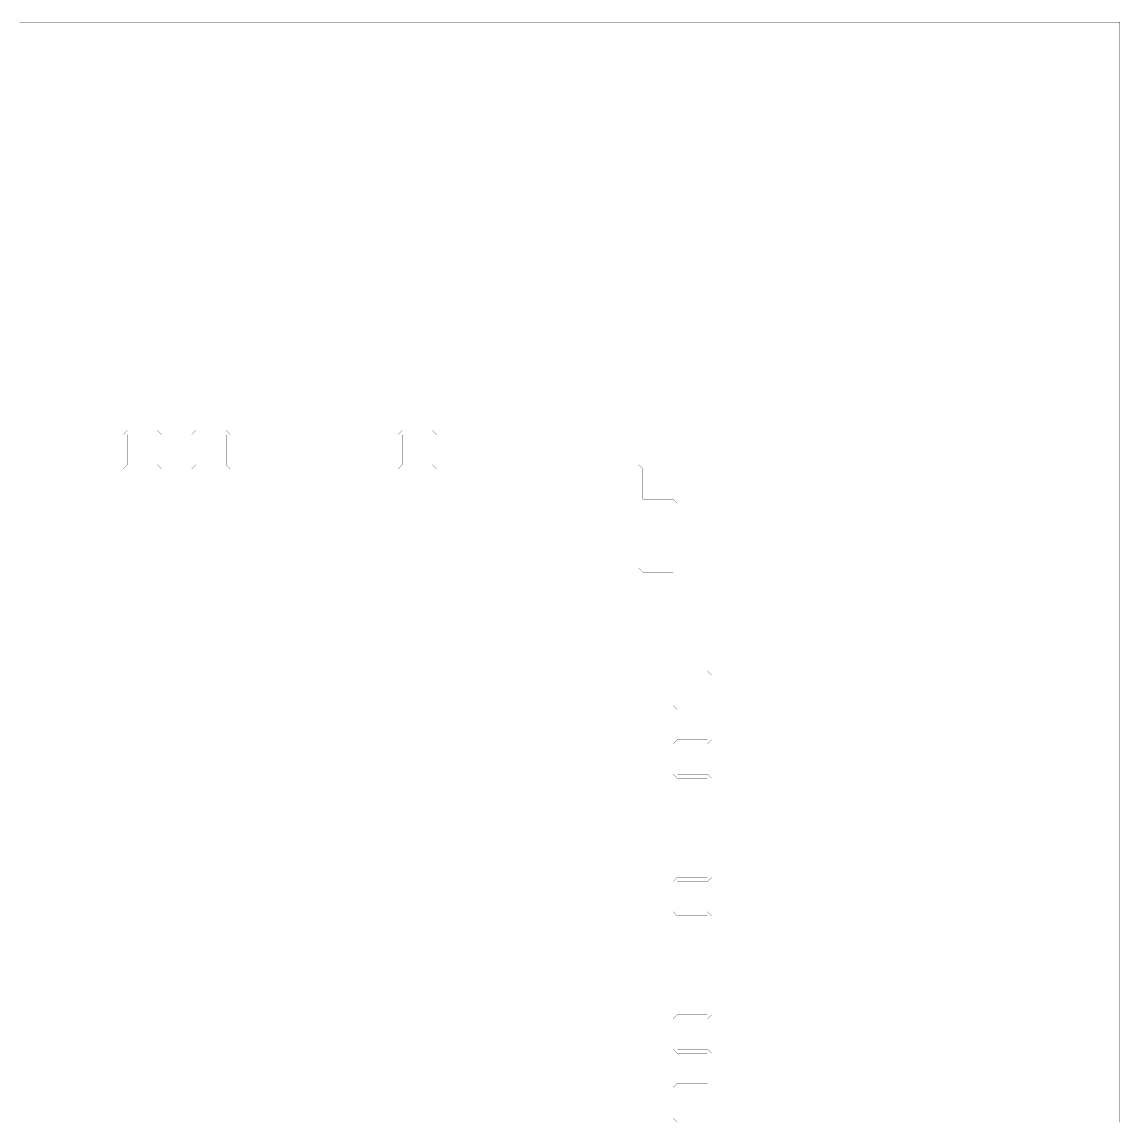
# Model space of a CAD drawing. Header units: metres. Extents: x 0 to 4990, y -4990 to 0.
# Drawn here: x 2495 to 4990, y -2495 to 0 of the extents above; entities that cross this region are included whole.
import ezdxf

# ---------------------------------------------------------------- set-up
doc = ezdxf.new("R2010")
doc.units = ezdxf.units.M
doc.layers.add('conductor', color=1, linetype='Continuous')
doc.layers.add('substrate', color=5, linetype='Continuous')

msp = doc.modelspace()

# ---------------------------------------------------------------- linework, layer by layer
at = {"layer": 'conductor', "const_width": 0.5}
msp.add_lwpolyline([(3984.375, -2500), (3974.609375, -2490.234375), (3974.609375, -2480.46875), (3974.609375, -2470.703125), (3974.609375, -2460.9375), (3974.609375, -2451.171875), (3974.609375, -2441.40625), (3974.609375, -2431.640625), (3974.609375, -2421.875), (3984.375, -2412.109375), (3994.140625, -2412.109375), (4003.90625, -2412.109375), (4013.671875, -2412.109375), (4023.4375, -2412.109375), (4033.203125, -2412.109375), (4042.96875, -2412.109375), (4052.734375, -2412.109375), (4052.734375, -2402.34375), (4052.734375, -2392.578125), (4052.734375, -2382.8125), (4052.734375, -2373.046875), (4052.734375, -2363.28125), (4052.734375, -2353.515625), (4052.734375, -2343.75), (4042.96875, -2343.75), (4033.203125, -2343.75), (4023.4375, -2343.75), (4013.671875, -2343.75), (4003.90625, -2343.75), (3994.140625, -2343.75), (3984.375, -2343.75), (3974.609375, -2333.984375), (3974.609375, -2324.21875), (3974.609375, -2314.453125), (3974.609375, -2304.6875), (3974.609375, -2294.921875), (3974.609375, -2285.15625), (3974.609375, -2275.390625), (3974.609375, -2265.625), (3984.375, -2255.859375), (3994.140625, -2255.859375), (4003.90625, -2255.859375), (4013.671875, -2255.859375), (4023.4375, -2255.859375), (4033.203125, -2255.859375), (4042.96875, -2255.859375), (4052.734375, -2255.859375), (4052.734375, -2246.09375), (4052.734375, -2236.328125), (4052.734375, -2226.5625), (4052.734375, -2216.796875), (4052.734375, -2207.03125), (4052.734375, -2197.265625), (4052.734375, -2187.5), (4052.734375, -2177.734375), (4052.734375, -2167.96875), (4052.734375, -2158.203125), (4052.734375, -2148.4375), (4052.734375, -2138.671875), (4052.734375, -2128.90625), (4052.734375, -2119.140625), (4052.734375, -2109.375), (4052.734375, -2099.609375), (4052.734375, -2089.84375), (4052.734375, -2080.078125), (4052.734375, -2070.3125), (4052.734375, -2060.546875), (4052.734375, -2050.78125), (4052.734375, -2041.015625), (4052.734375, -2031.25), (4042.96875, -2031.25), (4033.203125, -2031.25), (4023.4375, -2031.25), (4013.671875, -2031.25), (4003.90625, -2031.25), (3994.140625, -2031.25), (3984.375, -2031.25), (3974.609375, -2021.484375), (3974.609375, -2011.71875), (3974.609375, -2001.953125), (3974.609375, -1992.1875), (3974.609375, -1982.421875), (3974.609375, -1972.65625), (3974.609375, -1962.890625), (3974.609375, -1953.125), (3984.375, -1943.359375), (3994.140625, -1943.359375), (4003.90625, -1943.359375), (4013.671875, -1943.359375), (4023.4375, -1943.359375), (4033.203125, -1943.359375), (4042.96875, -1943.359375), (4052.734375, -1943.359375), (4052.734375, -1933.59375), (4052.734375, -1923.828125), (4052.734375, -1914.0625), (4052.734375, -1904.296875), (4052.734375, -1894.53125), (4052.734375, -1884.765625), (4052.734375, -1875), (4052.734375, -1865.234375), (4052.734375, -1855.46875), (4052.734375, -1845.703125), (4052.734375, -1835.9375), (4052.734375, -1826.171875), (4052.734375, -1816.40625), (4052.734375, -1806.640625), (4052.734375, -1796.875), (4052.734375, -1787.109375), (4052.734375, -1777.34375), (4052.734375, -1767.578125), (4052.734375, -1757.8125), (4052.734375, -1748.046875), (4052.734375, -1738.28125), (4052.734375, -1728.515625), (4052.734375, -1718.75), (4042.96875, -1718.75), (4033.203125, -1718.75), (4023.4375, -1718.75), (4013.671875, -1718.75), (4003.90625, -1718.75), (3994.140625, -1718.75), (3984.375, -1718.75), (3974.609375, -1708.984375), (3974.609375, -1699.21875), (3974.609375, -1689.453125), (3974.609375, -1679.6875), (3974.609375, -1669.921875), (3974.609375, -1660.15625), (3974.609375, -1650.390625), (3974.609375, -1640.625), (3984.375, -1630.859375), (3994.140625, -1630.859375), (4003.90625, -1630.859375), (4013.671875, -1630.859375), (4023.4375, -1630.859375), (4033.203125, -1630.859375), (4042.96875, -1630.859375), (4052.734375, -1630.859375), (4052.734375, -1621.09375), (4052.734375, -1611.328125), (4052.734375, -1601.5625), (4052.734375, -1591.796875), (4052.734375, -1582.03125), (4052.734375, -1572.265625), (4052.734375, -1562.5), (4042.96875, -1562.5), (4033.203125, -1562.5), (4023.4375, -1562.5), (4013.671875, -1562.5), (4003.90625, -1562.5), (3994.140625, -1562.5), (3984.375, -1562.5), (3974.609375, -1552.734375), (3974.609375, -1542.96875), (3974.609375, -1533.203125), (3974.609375, -1523.4375), (3974.609375, -1513.671875), (3974.609375, -1503.90625), (3974.609375, -1494.140625), (3974.609375, -1484.375), (3974.609375, -1474.609375), (3974.609375, -1464.84375), (3974.609375, -1455.078125), (3974.609375, -1445.3125), (3974.609375, -1435.546875), (3974.609375, -1425.78125), (3974.609375, -1416.015625), (3974.609375, -1406.25), (3974.609375, -1396.484375), (3974.609375, -1386.71875), (3974.609375, -1376.953125), (3974.609375, -1367.1875), (3974.609375, -1357.421875), (3974.609375, -1347.65625), (3974.609375, -1337.890625), (3974.609375, -1328.125), (3974.609375, -1318.359375), (3974.609375, -1308.59375), (3974.609375, -1298.828125), (3974.609375, -1289.0625), (3974.609375, -1279.296875), (3974.609375, -1269.53125), (3974.609375, -1259.765625), (3974.609375, -1250), (3964.84375, -1250), (3955.078125, -1250), (3945.3125, -1250), (3935.546875, -1250), (3925.78125, -1250), (3916.015625, -1250), (3906.25, -1250), (3896.484375, -1240.234375), (3896.484375, -1230.46875), (3896.484375, -1220.703125), (3896.484375, -1210.9375), (3896.484375, -1201.171875), (3896.484375, -1191.40625), (3896.484375, -1181.640625), (3896.484375, -1171.875), (3896.484375, -1162.109375), (3896.484375, -1152.34375), (3896.484375, -1142.578125), (3896.484375, -1132.8125), (3896.484375, -1123.046875), (3896.484375, -1113.28125), (3896.484375, -1103.515625), (3896.484375, -1093.75), (3896.484375, -1083.984375), (3896.484375, -1074.21875), (3896.484375, -1064.453125), (3896.484375, -1054.6875), (3896.484375, -1044.921875), (3896.484375, -1035.15625), (3896.484375, -1025.390625), (3896.484375, -1015.625), (3886.71875, -1015.625), (3876.953125, -1015.625), (3867.1875, -1015.625), (3857.421875, -1015.625), (3847.65625, -1015.625), (3837.890625, -1015.625), (3828.125, -1015.625), (3818.359375, -1015.625), (3808.59375, -1015.625), (3798.828125, -1015.625), (3789.0625, -1015.625), (3779.296875, -1015.625), (3769.53125, -1015.625), (3759.765625, -1015.625), (3750, -1015.625), (3740.234375, -1015.625), (3730.46875, -1015.625), (3720.703125, -1015.625), (3710.9375, -1015.625), (3701.171875, -1015.625), (3691.40625, -1015.625), (3681.640625, -1015.625), (3671.875, -1015.625), (3662.109375, -1015.625), (3652.34375, -1015.625), (3642.578125, -1015.625), (3632.8125, -1015.625), (3623.046875, -1015.625), (3613.28125, -1015.625), (3603.515625, -1015.625), (3593.75, -1015.625), (3583.984375, -1015.625), (3574.21875, -1015.625), (3564.453125, -1015.625), (3554.6875, -1015.625), (3544.921875, -1015.625), (3535.15625, -1015.625), (3525.390625, -1015.625), (3515.625, -1015.625), (3505.859375, -1015.625), (3496.09375, -1015.625), (3486.328125, -1015.625), (3476.5625, -1015.625), (3466.796875, -1015.625), (3457.03125, -1015.625), (3447.265625, -1015.625), (3437.5, -1015.625), (3427.734375, -1005.859375), (3427.734375, -996.09375), (3427.734375, -986.328125), (3427.734375, -976.5625), (3427.734375, -966.796875), (3427.734375, -957.03125), (3427.734375, -947.265625), (3427.734375, -937.5), (3417.96875, -937.5), (3408.203125, -937.5), (3398.4375, -937.5), (3388.671875, -937.5), (3378.90625, -937.5), (3369.140625, -937.5), (3359.375, -937.5), (3359.375, -947.265625), (3359.375, -957.03125), (3359.375, -966.796875), (3359.375, -976.5625), (3359.375, -986.328125), (3359.375, -996.09375), (3359.375, -1005.859375), (3349.609375, -1015.625), (3339.84375, -1015.625), (3330.078125, -1015.625), (3320.3125, -1015.625), (3310.546875, -1015.625), (3300.78125, -1015.625), (3291.015625, -1015.625), (3281.25, -1015.625), (3271.484375, -1015.625), (3261.71875, -1015.625), (3251.953125, -1015.625), (3242.1875, -1015.625), (3232.421875, -1015.625), (3222.65625, -1015.625), (3212.890625, -1015.625), (3203.125, -1015.625), (3193.359375, -1015.625), (3183.59375, -1015.625), (3173.828125, -1015.625), (3164.0625, -1015.625), (3154.296875, -1015.625), (3144.53125, -1015.625), (3134.765625, -1015.625), (3125, -1015.625), (3115.234375, -1015.625), (3105.46875, -1015.625), (3095.703125, -1015.625), (3085.9375, -1015.625), (3076.171875, -1015.625), (3066.40625, -1015.625), (3056.640625, -1015.625), (3046.875, -1015.625), (3037.109375, -1015.625), (3027.34375, -1015.625), (3017.578125, -1015.625), (3007.8125, -1015.625), (2998.046875, -1015.625), (2988.28125, -1015.625), (2978.515625, -1015.625), (2968.75, -1015.625), (2958.984375, -1005.859375), (2958.984375, -996.09375), (2958.984375, -986.328125), (2958.984375, -976.5625), (2958.984375, -966.796875), (2958.984375, -957.03125), (2958.984375, -947.265625), (2958.984375, -937.5), (2949.21875, -937.5), (2939.453125, -937.5), (2929.6875, -937.5), (2919.921875, -937.5), (2910.15625, -937.5), (2900.390625, -937.5), (2890.625, -937.5), (2890.625, -947.265625), (2890.625, -957.03125), (2890.625, -966.796875), (2890.625, -976.5625), (2890.625, -986.328125), (2890.625, -996.09375), (2890.625, -1005.859375), (2880.859375, -1015.625), (2871.09375, -1015.625), (2861.328125, -1015.625), (2851.5625, -1015.625), (2841.796875, -1015.625), (2832.03125, -1015.625), (2822.265625, -1015.625), (2812.5, -1015.625), (2802.734375, -1005.859375), (2802.734375, -996.09375), (2802.734375, -986.328125), (2802.734375, -976.5625), (2802.734375, -966.796875), (2802.734375, -957.03125), (2802.734375, -947.265625), (2802.734375, -937.5), (2792.96875, -937.5), (2783.203125, -937.5), (2773.4375, -937.5), (2763.671875, -937.5), (2753.90625, -937.5), (2744.140625, -937.5), (2734.375, -937.5), (2734.375, -947.265625), (2734.375, -957.03125), (2734.375, -966.796875), (2734.375, -976.5625), (2734.375, -986.328125), (2734.375, -996.09375), (2734.375, -1005.859375), (2724.609375, -1015.625), (2714.84375, -1015.625), (2705.078125, -1015.625), (2695.3125, -1015.625), (2685.546875, -1015.625), (2675.78125, -1015.625), (2666.015625, -1015.625), (2656.25, -1015.625), (2646.484375, -1015.625), (2636.71875, -1015.625), (2626.953125, -1015.625), (2617.1875, -1015.625), (2607.421875, -1015.625), (2597.65625, -1015.625), (2587.890625, -1015.625), (2578.125, -1015.625), (2568.359375, -1015.625), (2558.59375, -1015.625), (2548.828125, -1015.625), (2539.0625, -1015.625), (2529.296875, -1015.625), (2519.53125, -1015.625), (2509.765625, -1015.625), (2500, -1015.625), (2490.234375, -1015.625)], dxfattribs=at)
at = {"layer": 'substrate', "const_width": 0.5}
for points in [[(4990.234375, -2500), (4990.234375, -2490.234375), (4990.234375, -2480.46875), (4990.234375, -2470.703125), (4990.234375, -2460.9375), (4990.234375, -2451.171875), (4990.234375, -2441.40625), (4990.234375, -2431.640625), (4990.234375, -2421.875), (4990.234375, -2412.109375), (4990.234375, -2402.34375), (4990.234375, -2392.578125), (4990.234375, -2382.8125), (4990.234375, -2373.046875), (4990.234375, -2363.28125), (4990.234375, -2353.515625), (4990.234375, -2343.75), (4990.234375, -2333.984375), (4990.234375, -2324.21875), (4990.234375, -2314.453125), (4990.234375, -2304.6875), (4990.234375, -2294.921875), (4990.234375, -2285.15625), (4990.234375, -2275.390625), (4990.234375, -2265.625), (4990.234375, -2255.859375), (4990.234375, -2246.09375), (4990.234375, -2236.328125), (4990.234375, -2226.5625), (4990.234375, -2216.796875), (4990.234375, -2207.03125), (4990.234375, -2197.265625), (4990.234375, -2187.5), (4990.234375, -2177.734375), (4990.234375, -2167.96875), (4990.234375, -2158.203125), (4990.234375, -2148.4375), (4990.234375, -2138.671875), (4990.234375, -2128.90625), (4990.234375, -2119.140625), (4990.234375, -2109.375), (4990.234375, -2099.609375), (4990.234375, -2089.84375), (4990.234375, -2080.078125), (4990.234375, -2070.3125), (4990.234375, -2060.546875), (4990.234375, -2050.78125), (4990.234375, -2041.015625), (4990.234375, -2031.25), (4990.234375, -2021.484375), (4990.234375, -2011.71875), (4990.234375, -2001.953125), (4990.234375, -1992.1875), (4990.234375, -1982.421875), (4990.234375, -1972.65625), (4990.234375, -1962.890625), (4990.234375, -1953.125), (4990.234375, -1943.359375), (4990.234375, -1933.59375), (4990.234375, -1923.828125), (4990.234375, -1914.0625), (4990.234375, -1904.296875), (4990.234375, -1894.53125), (4990.234375, -1884.765625), (4990.234375, -1875), (4990.234375, -1865.234375), (4990.234375, -1855.46875), (4990.234375, -1845.703125), (4990.234375, -1835.9375), (4990.234375, -1826.171875), (4990.234375, -1816.40625), (4990.234375, -1806.640625), (4990.234375, -1796.875), (4990.234375, -1787.109375), (4990.234375, -1777.34375), (4990.234375, -1767.578125), (4990.234375, -1757.8125), (4990.234375, -1748.046875), (4990.234375, -1738.28125), (4990.234375, -1728.515625), (4990.234375, -1718.75), (4990.234375, -1708.984375), (4990.234375, -1699.21875), (4990.234375, -1689.453125), (4990.234375, -1679.6875), (4990.234375, -1669.921875), (4990.234375, -1660.15625), (4990.234375, -1650.390625), (4990.234375, -1640.625), (4990.234375, -1630.859375), (4990.234375, -1621.09375), (4990.234375, -1611.328125), (4990.234375, -1601.5625), (4990.234375, -1591.796875), (4990.234375, -1582.03125), (4990.234375, -1572.265625), (4990.234375, -1562.5), (4990.234375, -1552.734375), (4990.234375, -1542.96875), (4990.234375, -1533.203125), (4990.234375, -1523.4375), (4990.234375, -1513.671875), (4990.234375, -1503.90625), (4990.234375, -1494.140625), (4990.234375, -1484.375), (4990.234375, -1474.609375), (4990.234375, -1464.84375), (4990.234375, -1455.078125), (4990.234375, -1445.3125), (4990.234375, -1435.546875), (4990.234375, -1425.78125), (4990.234375, -1416.015625), (4990.234375, -1406.25), (4990.234375, -1396.484375), (4990.234375, -1386.71875), (4990.234375, -1376.953125), (4990.234375, -1367.1875), (4990.234375, -1357.421875), (4990.234375, -1347.65625), (4990.234375, -1337.890625), (4990.234375, -1328.125), (4990.234375, -1318.359375), (4990.234375, -1308.59375), (4990.234375, -1298.828125), (4990.234375, -1289.0625), (4990.234375, -1279.296875), (4990.234375, -1269.53125), (4990.234375, -1259.765625), (4990.234375, -1250), (4990.234375, -1240.234375), (4990.234375, -1230.46875), (4990.234375, -1220.703125), (4990.234375, -1210.9375), (4990.234375, -1201.171875), (4990.234375, -1191.40625), (4990.234375, -1181.640625), (4990.234375, -1171.875), (4990.234375, -1162.109375), (4990.234375, -1152.34375), (4990.234375, -1142.578125), (4990.234375, -1132.8125), (4990.234375, -1123.046875), (4990.234375, -1113.28125), (4990.234375, -1103.515625), (4990.234375, -1093.75), (4990.234375, -1083.984375), (4990.234375, -1074.21875), (4990.234375, -1064.453125), (4990.234375, -1054.6875), (4990.234375, -1044.921875), (4990.234375, -1035.15625), (4990.234375, -1025.390625), (4990.234375, -1015.625), (4990.234375, -1005.859375), (4990.234375, -996.09375), (4990.234375, -986.328125), (4990.234375, -976.5625), (4990.234375, -966.796875), (4990.234375, -957.03125), (4990.234375, -947.265625), (4990.234375, -937.5), (4990.234375, -927.734375), (4990.234375, -917.96875), (4990.234375, -908.203125), (4990.234375, -898.4375), (4990.234375, -888.671875), (4990.234375, -878.90625), (4990.234375, -869.140625), (4990.234375, -859.375), (4990.234375, -849.609375), (4990.234375, -839.84375), (4990.234375, -830.078125), (4990.234375, -820.3125), (4990.234375, -810.546875), (4990.234375, -800.78125), (4990.234375, -791.015625), (4990.234375, -781.25), (4990.234375, -771.484375), (4990.234375, -761.71875), (4990.234375, -751.953125), (4990.234375, -742.1875), (4990.234375, -732.421875), (4990.234375, -722.65625), (4990.234375, -712.890625), (4990.234375, -703.125), (4990.234375, -693.359375), (4990.234375, -683.59375), (4990.234375, -673.828125), (4990.234375, -664.0625), (4990.234375, -654.296875), (4990.234375, -644.53125), (4990.234375, -634.765625), (4990.234375, -625), (4990.234375, -615.234375), (4990.234375, -605.46875), (4990.234375, -595.703125), (4990.234375, -585.9375), (4990.234375, -576.171875), (4990.234375, -566.40625), (4990.234375, -556.640625), (4990.234375, -546.875), (4990.234375, -537.109375), (4990.234375, -527.34375), (4990.234375, -517.578125), (4990.234375, -507.8125), (4990.234375, -498.046875), (4990.234375, -488.28125), (4990.234375, -478.515625), (4990.234375, -468.75), (4990.234375, -458.984375), (4990.234375, -449.21875), (4990.234375, -439.453125), (4990.234375, -429.6875), (4990.234375, -419.921875), (4990.234375, -410.15625), (4990.234375, -400.390625), (4990.234375, -390.625), (4990.234375, -380.859375), (4990.234375, -371.09375), (4990.234375, -361.328125), (4990.234375, -351.5625), (4990.234375, -341.796875), (4990.234375, -332.03125), (4990.234375, -322.265625), (4990.234375, -312.5), (4990.234375, -302.734375), (4990.234375, -292.96875), (4990.234375, -283.203125), (4990.234375, -273.4375), (4990.234375, -263.671875), (4990.234375, -253.90625), (4990.234375, -244.140625), (4990.234375, -234.375), (4990.234375, -224.609375), (4990.234375, -214.84375), (4990.234375, -205.078125), (4990.234375, -195.3125), (4990.234375, -185.546875), (4990.234375, -175.78125), (4990.234375, -166.015625), (4990.234375, -156.25), (4990.234375, -146.484375), (4990.234375, -136.71875), (4990.234375, -126.953125), (4990.234375, -117.1875), (4990.234375, -107.421875), (4990.234375, -97.65625), (4990.234375, -87.890625), (4990.234375, -78.125), (4990.234375, -68.359375), (4990.234375, -58.59375), (4990.234375, -48.828125), (4990.234375, -39.0625), (4990.234375, -29.296875), (4990.234375, -19.53125), (4990.234375, -9.765625), (4990.234375, 0), (4980.46875, 0), (4970.703125, 0), (4960.9375, 0), (4951.171875, 0), (4941.40625, 0), (4931.640625, 0), (4921.875, 0), (4912.109375, 0), (4902.34375, 0), (4892.578125, 0), (4882.8125, 0), (4873.046875, 0), (4863.28125, 0), (4853.515625, 0), (4843.75, 0), (4833.984375, 0), (4824.21875, 0), (4814.453125, 0), (4804.6875, 0), (4794.921875, 0), (4785.15625, 0), (4775.390625, 0), (4765.625, 0), (4755.859375, 0), (4746.09375, 0), (4736.328125, 0), (4726.5625, 0), (4716.796875, 0), (4707.03125, 0), (4697.265625, 0), (4687.5, 0), (4677.734375, 0), (4667.96875, 0), (4658.203125, 0), (4648.4375, 0), (4638.671875, 0), (4628.90625, 0), (4619.140625, 0), (4609.375, 0), (4599.609375, 0), (4589.84375, 0), (4580.078125, 0), (4570.3125, 0), (4560.546875, 0), (4550.78125, 0), (4541.015625, 0), (4531.25, 0), (4521.484375, 0), (4511.71875, 0), (4501.953125, 0), (4492.1875, 0), (4482.421875, 0), (4472.65625, 0), (4462.890625, 0), (4453.125, 0), (4443.359375, 0), (4433.59375, 0), (4423.828125, 0), (4414.0625, 0), (4404.296875, 0), (4394.53125, 0), (4384.765625, 0), (4375, 0), (4365.234375, 0), (4355.46875, 0), (4345.703125, 0), (4335.9375, 0), (4326.171875, 0), (4316.40625, 0), (4306.640625, 0), (4296.875, 0), (4287.109375, 0), (4277.34375, 0), (4267.578125, 0), (4257.8125, 0), (4248.046875, 0), (4238.28125, 0), (4228.515625, 0), (4218.75, 0), (4208.984375, 0), (4199.21875, 0), (4189.453125, 0), (4179.6875, 0), (4169.921875, 0), (4160.15625, 0), (4150.390625, 0), (4140.625, 0), (4130.859375, 0), (4121.09375, 0), (4111.328125, 0), (4101.5625, 0), (4091.796875, 0), (4082.03125, 0), (4072.265625, 0), (4062.5, 0), (4052.734375, 0), (4042.96875, 0), (4033.203125, 0), (4023.4375, 0), (4013.671875, 0), (4003.90625, 0), (3994.140625, 0), (3984.375, 0), (3974.609375, 0), (3964.84375, 0), (3955.078125, 0), (3945.3125, 0), (3935.546875, 0), (3925.78125, 0), (3916.015625, 0), (3906.25, 0), (3896.484375, 0), (3886.71875, 0), (3876.953125, 0), (3867.1875, 0), (3857.421875, 0), (3847.65625, 0), (3837.890625, 0), (3828.125, 0), (3818.359375, 0), (3808.59375, 0), (3798.828125, 0), (3789.0625, 0), (3779.296875, 0), (3769.53125, 0), (3759.765625, 0), (3750, 0), (3740.234375, 0), (3730.46875, 0), (3720.703125, 0), (3710.9375, 0), (3701.171875, 0), (3691.40625, 0), (3681.640625, 0), (3671.875, 0), (3662.109375, 0), (3652.34375, 0), (3642.578125, 0), (3632.8125, 0), (3623.046875, 0), (3613.28125, 0), (3603.515625, 0), (3593.75, 0), (3583.984375, 0), (3574.21875, 0), (3564.453125, 0), (3554.6875, 0), (3544.921875, 0), (3535.15625, 0), (3525.390625, 0), (3515.625, 0), (3505.859375, 0), (3496.09375, 0), (3486.328125, 0), (3476.5625, 0), (3466.796875, 0), (3457.03125, 0), (3447.265625, 0), (3437.5, 0), (3427.734375, 0), (3417.96875, 0), (3408.203125, 0), (3398.4375, 0), (3388.671875, 0), (3378.90625, 0), (3369.140625, 0), (3359.375, 0), (3349.609375, 0), (3339.84375, 0), (3330.078125, 0), (3320.3125, 0), (3310.546875, 0), (3300.78125, 0), (3291.015625, 0), (3281.25, 0), (3271.484375, 0), (3261.71875, 0), (3251.953125, 0), (3242.1875, 0), (3232.421875, 0), (3222.65625, 0), (3212.890625, 0), (3203.125, 0), (3193.359375, 0), (3183.59375, 0), (3173.828125, 0), (3164.0625, 0), (3154.296875, 0), (3144.53125, 0), (3134.765625, 0), (3125, 0), (3115.234375, 0), (3105.46875, 0), (3095.703125, 0), (3085.9375, 0), (3076.171875, 0), (3066.40625, 0), (3056.640625, 0), (3046.875, 0), (3037.109375, 0), (3027.34375, 0), (3017.578125, 0), (3007.8125, 0), (2998.046875, 0), (2988.28125, 0), (2978.515625, 0), (2968.75, 0), (2958.984375, 0), (2949.21875, 0), (2939.453125, 0), (2929.6875, 0), (2919.921875, 0), (2910.15625, 0), (2900.390625, 0), (2890.625, 0), (2880.859375, 0), (2871.09375, 0), (2861.328125, 0), (2851.5625, 0), (2841.796875, 0), (2832.03125, 0), (2822.265625, 0), (2812.5, 0), (2802.734375, 0), (2792.96875, 0), (2783.203125, 0), (2773.4375, 0), (2763.671875, 0), (2753.90625, 0), (2744.140625, 0), (2734.375, 0), (2724.609375, 0), (2714.84375, 0), (2705.078125, 0), (2695.3125, 0), (2685.546875, 0), (2675.78125, 0), (2666.015625, 0), (2656.25, 0), (2646.484375, 0), (2636.71875, 0), (2626.953125, 0), (2617.1875, 0), (2607.421875, 0), (2597.65625, 0), (2587.890625, 0), (2578.125, 0), (2568.359375, 0), (2558.59375, 0), (2548.828125, 0), (2539.0625, 0), (2529.296875, 0), (2519.53125, 0), (2509.765625, 0), (2500, 0), (2490.234375, 0)], [(2490.234375, -1005.859375), (2500, -1005.859375), (2509.765625, -1005.859375), (2519.53125, -1005.859375), (2529.296875, -1005.859375), (2539.0625, -1005.859375), (2548.828125, -1005.859375), (2558.59375, -1005.859375), (2568.359375, -1005.859375), (2578.125, -1005.859375), (2587.890625, -1005.859375), (2597.65625, -1005.859375), (2607.421875, -1005.859375), (2617.1875, -1005.859375), (2626.953125, -1005.859375), (2636.71875, -1005.859375), (2646.484375, -1005.859375), (2656.25, -1005.859375), (2666.015625, -1005.859375), (2675.78125, -1005.859375), (2685.546875, -1005.859375), (2695.3125, -1005.859375), (2705.078125, -1005.859375), (2714.84375, -1005.859375), (2724.609375, -1005.859375), (2724.609375, -996.09375), (2724.609375, -986.328125), (2724.609375, -976.5625), (2724.609375, -966.796875), (2724.609375, -957.03125), (2724.609375, -947.265625), (2724.609375, -937.5), (2734.375, -927.734375), (2744.140625, -927.734375), (2753.90625, -927.734375), (2763.671875, -927.734375), (2773.4375, -927.734375), (2783.203125, -927.734375), (2792.96875, -927.734375), (2802.734375, -927.734375), (2812.5, -937.5), (2812.5, -947.265625), (2812.5, -957.03125), (2812.5, -966.796875), (2812.5, -976.5625), (2812.5, -986.328125), (2812.5, -996.09375), (2812.5, -1005.859375), (2822.265625, -1005.859375), (2832.03125, -1005.859375), (2841.796875, -1005.859375), (2851.5625, -1005.859375), (2861.328125, -1005.859375), (2871.09375, -1005.859375), (2880.859375, -1005.859375), (2880.859375, -996.09375), (2880.859375, -986.328125), (2880.859375, -976.5625), (2880.859375, -966.796875), (2880.859375, -957.03125), (2880.859375, -947.265625), (2880.859375, -937.5), (2890.625, -927.734375), (2900.390625, -927.734375), (2910.15625, -927.734375), (2919.921875, -927.734375), (2929.6875, -927.734375), (2939.453125, -927.734375), (2949.21875, -927.734375), (2958.984375, -927.734375), (2968.75, -937.5), (2968.75, -947.265625), (2968.75, -957.03125), (2968.75, -966.796875), (2968.75, -976.5625), (2968.75, -986.328125), (2968.75, -996.09375), (2968.75, -1005.859375), (2978.515625, -1005.859375), (2988.28125, -1005.859375), (2998.046875, -1005.859375), (3007.8125, -1005.859375), (3017.578125, -1005.859375), (3027.34375, -1005.859375), (3037.109375, -1005.859375), (3046.875, -1005.859375), (3056.640625, -1005.859375), (3066.40625, -1005.859375), (3076.171875, -1005.859375), (3085.9375, -1005.859375), (3095.703125, -1005.859375), (3105.46875, -1005.859375), (3115.234375, -1005.859375), (3125, -1005.859375), (3134.765625, -1005.859375), (3144.53125, -1005.859375), (3154.296875, -1005.859375), (3164.0625, -1005.859375), (3173.828125, -1005.859375), (3183.59375, -1005.859375), (3193.359375, -1005.859375), (3203.125, -1005.859375), (3212.890625, -1005.859375), (3222.65625, -1005.859375), (3232.421875, -1005.859375), (3242.1875, -1005.859375), (3251.953125, -1005.859375), (3261.71875, -1005.859375), (3271.484375, -1005.859375), (3281.25, -1005.859375), (3291.015625, -1005.859375), (3300.78125, -1005.859375), (3310.546875, -1005.859375), (3320.3125, -1005.859375), (3330.078125, -1005.859375), (3339.84375, -1005.859375), (3349.609375, -1005.859375), (3349.609375, -996.09375), (3349.609375, -986.328125), (3349.609375, -976.5625), (3349.609375, -966.796875), (3349.609375, -957.03125), (3349.609375, -947.265625), (3349.609375, -937.5), (3359.375, -927.734375), (3369.140625, -927.734375), (3378.90625, -927.734375), (3388.671875, -927.734375), (3398.4375, -927.734375), (3408.203125, -927.734375), (3417.96875, -927.734375), (3427.734375, -927.734375), (3437.5, -937.5), (3437.5, -947.265625), (3437.5, -957.03125), (3437.5, -966.796875), (3437.5, -976.5625), (3437.5, -986.328125), (3437.5, -996.09375), (3437.5, -1005.859375), (3447.265625, -1005.859375), (3457.03125, -1005.859375), (3466.796875, -1005.859375), (3476.5625, -1005.859375), (3486.328125, -1005.859375), (3496.09375, -1005.859375), (3505.859375, -1005.859375), (3515.625, -1005.859375), (3525.390625, -1005.859375), (3535.15625, -1005.859375), (3544.921875, -1005.859375), (3554.6875, -1005.859375), (3564.453125, -1005.859375), (3574.21875, -1005.859375), (3583.984375, -1005.859375), (3593.75, -1005.859375), (3603.515625, -1005.859375), (3613.28125, -1005.859375), (3623.046875, -1005.859375), (3632.8125, -1005.859375), (3642.578125, -1005.859375), (3652.34375, -1005.859375), (3662.109375, -1005.859375), (3671.875, -1005.859375), (3681.640625, -1005.859375), (3691.40625, -1005.859375), (3701.171875, -1005.859375), (3710.9375, -1005.859375), (3720.703125, -1005.859375), (3730.46875, -1005.859375), (3740.234375, -1005.859375), (3750, -1005.859375), (3759.765625, -1005.859375), (3769.53125, -1005.859375), (3779.296875, -1005.859375), (3789.0625, -1005.859375), (3798.828125, -1005.859375), (3808.59375, -1005.859375), (3818.359375, -1005.859375), (3828.125, -1005.859375), (3837.890625, -1005.859375), (3847.65625, -1005.859375), (3857.421875, -1005.859375), (3867.1875, -1005.859375), (3876.953125, -1005.859375), (3886.71875, -1005.859375), (3896.484375, -1005.859375), (3906.25, -1015.625), (3906.25, -1025.390625), (3906.25, -1035.15625), (3906.25, -1044.921875), (3906.25, -1054.6875), (3906.25, -1064.453125), (3906.25, -1074.21875), (3906.25, -1083.984375), (3916.015625, -1083.984375), (3925.78125, -1083.984375), (3935.546875, -1083.984375), (3945.3125, -1083.984375), (3955.078125, -1083.984375), (3964.84375, -1083.984375), (3974.609375, -1083.984375), (3984.375, -1093.75), (3984.375, -1103.515625), (3984.375, -1113.28125), (3984.375, -1123.046875), (3984.375, -1132.8125), (3984.375, -1142.578125), (3984.375, -1152.34375), (3984.375, -1162.109375), (3984.375, -1171.875), (3984.375, -1181.640625), (3984.375, -1191.40625), (3984.375, -1201.171875), (3984.375, -1210.9375), (3984.375, -1220.703125), (3984.375, -1230.46875), (3984.375, -1240.234375), (3984.375, -1250), (3984.375, -1259.765625), (3984.375, -1269.53125), (3984.375, -1279.296875), (3984.375, -1289.0625), (3984.375, -1298.828125), (3984.375, -1308.59375), (3984.375, -1318.359375), (3984.375, -1328.125), (3984.375, -1337.890625), (3984.375, -1347.65625), (3984.375, -1357.421875), (3984.375, -1367.1875), (3984.375, -1376.953125), (3984.375, -1386.71875), (3984.375, -1396.484375), (3984.375, -1406.25), (3984.375, -1416.015625), (3984.375, -1425.78125), (3984.375, -1435.546875), (3984.375, -1445.3125), (3984.375, -1455.078125), (3984.375, -1464.84375), (3984.375, -1474.609375), (3994.140625, -1474.609375), (4003.90625, -1474.609375), (4013.671875, -1474.609375), (4023.4375, -1474.609375), (4033.203125, -1474.609375), (4042.96875, -1474.609375), (4052.734375, -1474.609375), (4062.5, -1484.375), (4062.5, -1494.140625), (4062.5, -1503.90625), (4062.5, -1513.671875), (4062.5, -1523.4375), (4062.5, -1533.203125), (4062.5, -1542.96875), (4062.5, -1552.734375), (4062.5, -1562.5), (4062.5, -1572.265625), (4062.5, -1582.03125), (4062.5, -1591.796875), (4062.5, -1601.5625), (4062.5, -1611.328125), (4062.5, -1621.09375), (4062.5, -1630.859375), (4052.734375, -1640.625), (4042.96875, -1640.625), (4033.203125, -1640.625), (4023.4375, -1640.625), (4013.671875, -1640.625), (4003.90625, -1640.625), (3994.140625, -1640.625), (3984.375, -1640.625), (3984.375, -1650.390625), (3984.375, -1660.15625), (3984.375, -1669.921875), (3984.375, -1679.6875), (3984.375, -1689.453125), (3984.375, -1699.21875), (3984.375, -1708.984375), (3994.140625, -1708.984375), (4003.90625, -1708.984375), (4013.671875, -1708.984375), (4023.4375, -1708.984375), (4033.203125, -1708.984375), (4042.96875, -1708.984375), (4052.734375, -1708.984375), (4062.5, -1718.75), (4062.5, -1728.515625), (4062.5, -1738.28125), (4062.5, -1748.046875), (4062.5, -1757.8125), (4062.5, -1767.578125), (4062.5, -1777.34375), (4062.5, -1787.109375), (4062.5, -1796.875), (4062.5, -1806.640625), (4062.5, -1816.40625), (4062.5, -1826.171875), (4062.5, -1835.9375), (4062.5, -1845.703125), (4062.5, -1855.46875), (4062.5, -1865.234375), (4062.5, -1875), (4062.5, -1884.765625), (4062.5, -1894.53125), (4062.5, -1904.296875), (4062.5, -1914.0625), (4062.5, -1923.828125), (4062.5, -1933.59375), (4062.5, -1943.359375), (4052.734375, -1953.125), (4042.96875, -1953.125), (4033.203125, -1953.125), (4023.4375, -1953.125), (4013.671875, -1953.125), (4003.90625, -1953.125), (3994.140625, -1953.125), (3984.375, -1953.125), (3984.375, -1962.890625), (3984.375, -1972.65625), (3984.375, -1982.421875), (3984.375, -1992.1875), (3984.375, -2001.953125), (3984.375, -2011.71875), (3984.375, -2021.484375), (3994.140625, -2021.484375), (4003.90625, -2021.484375), (4013.671875, -2021.484375), (4023.4375, -2021.484375), (4033.203125, -2021.484375), (4042.96875, -2021.484375), (4052.734375, -2021.484375), (4062.5, -2031.25), (4062.5, -2041.015625), (4062.5, -2050.78125), (4062.5, -2060.546875), (4062.5, -2070.3125), (4062.5, -2080.078125), (4062.5, -2089.84375), (4062.5, -2099.609375), (4062.5, -2109.375), (4062.5, -2119.140625), (4062.5, -2128.90625), (4062.5, -2138.671875), (4062.5, -2148.4375), (4062.5, -2158.203125), (4062.5, -2167.96875), (4062.5, -2177.734375), (4062.5, -2187.5), (4062.5, -2197.265625), (4062.5, -2207.03125), (4062.5, -2216.796875), (4062.5, -2226.5625), (4062.5, -2236.328125), (4062.5, -2246.09375), (4062.5, -2255.859375), (4052.734375, -2265.625), (4042.96875, -2265.625), (4033.203125, -2265.625), (4023.4375, -2265.625), (4013.671875, -2265.625), (4003.90625, -2265.625), (3994.140625, -2265.625), (3984.375, -2265.625), (3984.375, -2275.390625), (3984.375, -2285.15625), (3984.375, -2294.921875), (3984.375, -2304.6875), (3984.375, -2314.453125), (3984.375, -2324.21875), (3984.375, -2333.984375), (3994.140625, -2333.984375), (4003.90625, -2333.984375), (4013.671875, -2333.984375), (4023.4375, -2333.984375), (4033.203125, -2333.984375), (4042.96875, -2333.984375), (4052.734375, -2333.984375), (4062.5, -2343.75), (4062.5, -2353.515625), (4062.5, -2363.28125), (4062.5, -2373.046875), (4062.5, -2382.8125), (4062.5, -2392.578125), (4062.5, -2402.34375), (4062.5, -2412.109375), (4062.5, -2421.875), (4062.5, -2431.640625), (4062.5, -2441.40625), (4062.5, -2451.171875), (4062.5, -2460.9375), (4062.5, -2470.703125), (4062.5, -2480.46875), (4062.5, -2490.234375), (4062.5, -2500)]]:
    msp.add_lwpolyline(points, dxfattribs=at)

doc.saveas('drawing.dxf')
